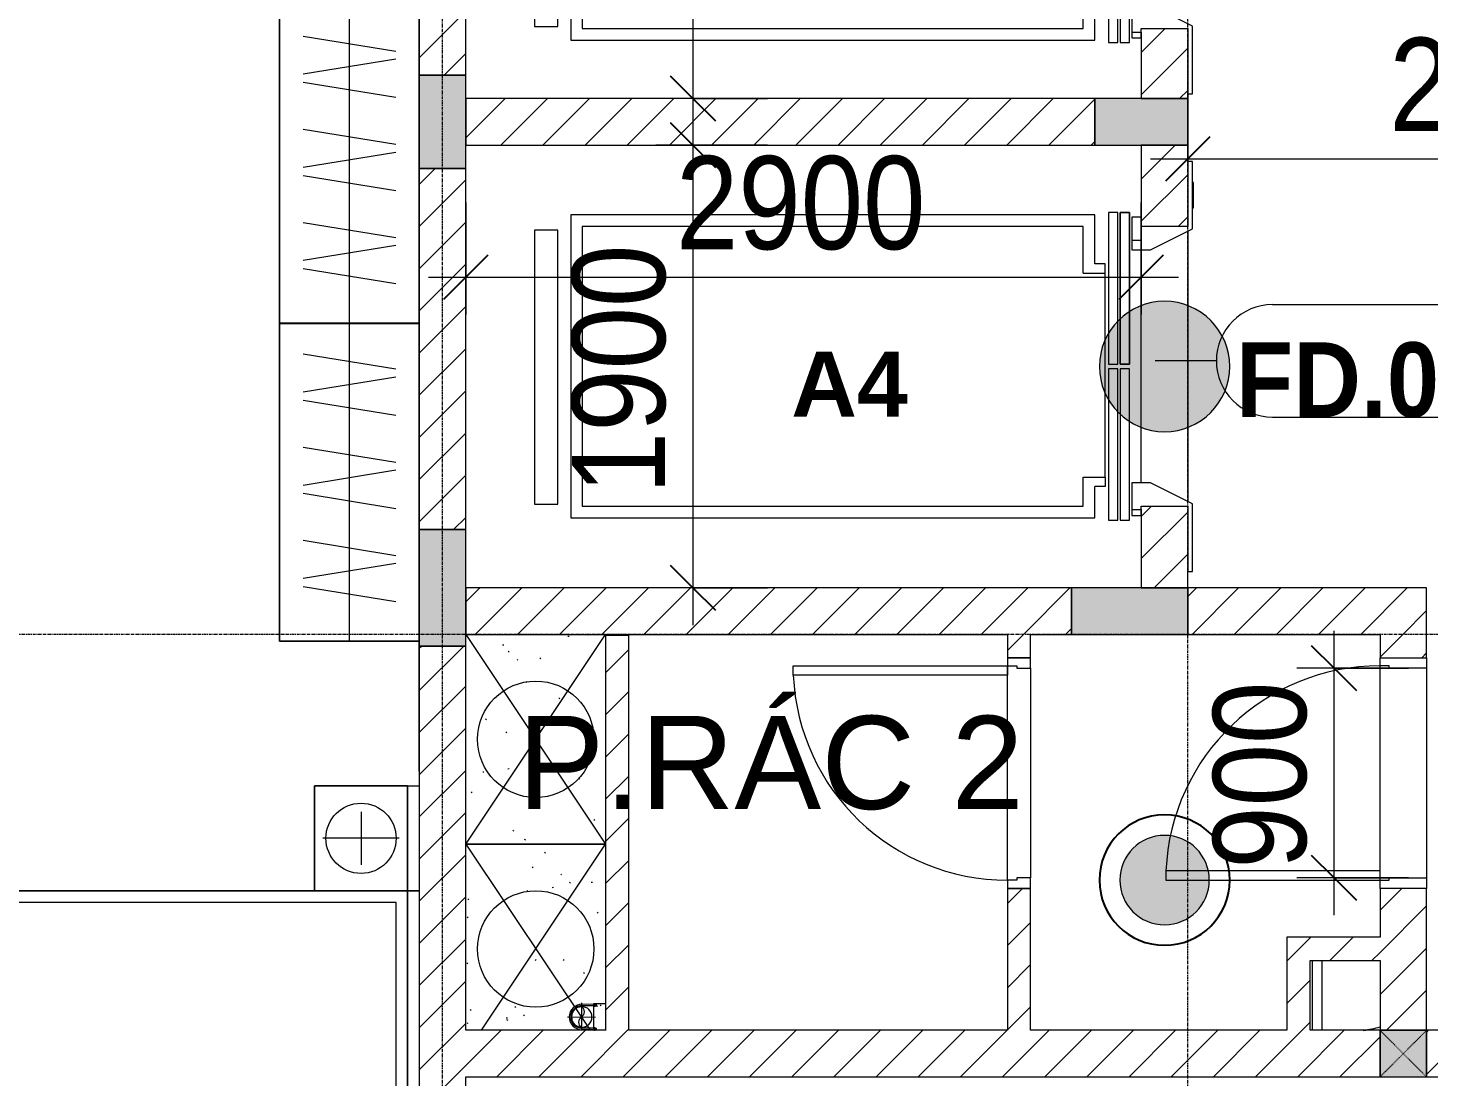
# Model space of a CAD drawing. Header units: millimetres. Extents: x 962 to 241049, y -15958 to 84407.
# Drawn here: x 138752 to 144767, y 26537 to 31040 of the extents above; entities that cross this region are included whole.
import ezdxf

# ---------------------------------------------------------------- set-up
doc = ezdxf.new("R2010")
doc.units = ezdxf.units.MM
for name, pattern in [('Dash', [6, 3, -3]), ('Grid Line', [22.225, 12.7, -3.175, 3.175, -3.175]), ('IMPORT-CENTER _3_', [10.16, 6.35, -1.27, 1.27, -1.27])]:
    doc.linetypes.add(name, pattern=pattern)
for name, color, linetype, lineweight in [('0-1', 7, 'Continuous', 5), ('0-2', 250, 'Continuous', 9), ('A-ANNO-DIMS', 211, 'Continuous', 9), ('A-ANNO-DIMS-160', 211, 'Continuous', 9), ('A-ANNO-NOTE', 131, 'Continuous', 9), ('A-ANNO-NOTE-1', 131, 'Continuous', 25), ('A-AREA-IDEN', 2, 'Continuous', 9), ('A-CLNG-PATT', 13, 'Continuous', 9), ('A-DETL-GENF-2', 1, 'Continuous', 9), ('A-DOOR-3', 1, 'Continuous', 9), ('A-DOOR-4', 21, 'Continuous', 9), ('A-DOOR-FRAM-1', 1, 'Continuous', 9), ('A-DOOR-IDEN', 31, 'Continuous', 9), ('A-FLOR-1', 250, 'Continuous', 9), ('A-FLOR-2', 9, 'Continuous', 9), ('A-WALL', 113, 'Continuous', 9), ('A-WALL-3', 113, 'Continuous', 18), ('A-WALL-PATT-2', 111, 'Continuous', 9), ('G-ANNO-TEXT-1', 7, 'Continuous', 9), ('G-IMPT', 8, 'Continuous', 9), ('G-IMPT-2', 8, 'IMPORT-CENTER _3_', 9), ('I-FURN', 30, 'Continuous', 9), ('I-FURN-1', 254, 'Continuous', 9), ('M-EQPM', 50, 'Continuous', 9), ('S-COLS', 52, 'Continuous', 9), ('S-COLS-1', 52, 'Continuous', 5), ('S-COLS-2', 7, 'Continuous', 18), ('S-COLS-6', 52, 'Continuous', 18), ('S-COLS-7', 52, 'Dash', 9), ('S-COLS-HDLN', 52, 'Dash', 9), ('S-GRID-1', 1, 'Grid Line', 9)]:
    doc.layers.add(name, color=color, linetype=linetype, lineweight=lineweight)
doc.styles.add('Arial_10', font='arial_0.ttf', dxfattribs={"height": 280})
doc.styles.add('Arial_11', font='arial_0.ttf', dxfattribs={"height": 400})
doc.styles.add('Arial_B_5', font='arialbd_0.ttf', dxfattribs={"width": 0.9, "height": 320})
doc.styles.add('UTM Avo', font='UTM Avo.ttf', dxfattribs={"width": 0.9, "height": 400})
doc.dimstyles.new('1_Dim_chi_tiet_2_5', dxfattribs={"dimscale": 304.8, "dimtxt": 399.720379, "dimasz": 0.629921, "dimexe": 0.524934, "dimexo": 0.0625, "dimgap": 0.052493, "dimtad": 1, "dimdec": 0, "dimrnd": 5, "dimzin": 0, "dimdsep": 46, "dimtxsty": 'UTM Avo', "dimblk1": 'OBLIQUE', "dimblk2": 'OBLIQUE', "dimsah": 1, "dimcen": 0.09, "dimdle": 0.524934, "dimazin": 0, "dimtfac": 1, "dimtdec": 4, "dimtix": 1, "dimtmove": 0, "dimatfit": 3, "dimfxl": 1.049869, "dimfxlon": 1, "dimtvp": 1, "dimtolj": 1, "dimtzin": 0, "dimarcsym": 2})
pattern_1 = [(45, (63179.03, 0), (-90.50967, 90.50967), [])]

# ---------------------------------------------------------------- blocks, each defined once
blk = doc.blocks.new('NCV_TKTC_KET CAU_rvt-1-TKCS_MB TẦNG 1')
at = {"layer": 'S-COLS-1'}
for points in [[(77452.6, 30436.9), (77452.6, 30836.9), (77252.6, 30836.9), (77252.6, 30436.9)], [(80552.6, 30536.9), (80552.6, 30736.9), (80152.6, 30736.9), (80152.6, 30536.9), (80295.9, 30536.9)], [(77452.6, 28386.9), (77452.6, 28886.9), (77252.6, 28886.9), (77252.6, 28386.9)], [(80552.6, 28436.9), (80552.6, 28636.9), (80052.6, 28636.9), (80052.6, 28436.9), (80295.9, 28436.9)]]:
    blk.add_hatch(color=256, dxfattribs=at).paths.add_polyline_path(points)
at = {"layer": 'A-FLOR-1'}
blk.add_line((78052.5, 28436.9), (78052.5, 28431.9), dxfattribs=at)
at = {"layer": 'S-COLS-2'}
for p, q in [((77452.6, 30836.9), (77252.6, 30836.9)), ((77252.6, 30836.9), (77252.6, 30436.9)), ((77452.6, 30436.9), (77452.6, 30836.9)), ((80152.6, 30736.9), (80152.6, 30536.9)), ((80552.6, 30736.9), (80152.6, 30736.9)), ((80552.6, 30536.9), (80552.6, 30736.9)), ((80152.6, 30536.9), (80552.6, 30536.9)), ((77252.6, 30436.9), (77452.6, 30436.9)), ((77452.6, 28886.9), (77252.6, 28886.9)), ((77252.6, 28886.9), (77252.6, 28386.9)), ((77452.6, 28386.9), (77452.6, 28886.9)), ((80052.6, 28636.9), (80052.6, 28436.9)), ((80552.6, 28636.9), (80052.6, 28636.9)), ((80552.6, 28436.9), (80552.6, 28636.9)), ((80052.6, 28436.9), (80552.6, 28436.9)), ((77252.6, 28386.9), (77452.6, 28386.9))]:
    blk.add_line(p, q, dxfattribs=at)
blk = doc.blocks.new('GIUONG NGU-2TAB-1600x2000 - GIUONG NGU-2TAB-1600x2000-V27-TKCS_MB TẦNG 1')
at = {"layer": 'I-FURN-1'}
for p, q in [((569.6, 2050), (1997.1, 2050)), ((1997.1, 2050), (569.6, 2050)), ((1997.1, 2000), (569.6, 2000)), ((458.5, 50), (458.5, 1938.9)), ((458.5, 1938.9), (458.5, 50)), ((508.5, 1938.9), (508.5, 100)), ((2058.2, 100), (2058.2, 1938.9)), ((2108.2, 1938.9), (2108.2, 50)), ((2108.2, 50), (2108.2, 1938.9)), ((8.5, 175), (8.5, 450.3)), ((8.5, 450.3), (458.5, 450.3)), ((8.5, 450.3), (458.5, 450.3)), ((8.5, 175), (8.5, 450.3)), ((458.5, 450.3), (458.5, 50)), ((458.5, 450.3), (458.5, 50)), ((2108.2, 50), (2108.2, 450.3)), ((2108.2, 450.3), (2558.2, 450.3)), ((2108.2, 450.3), (2108.2, 50)), ((2558.2, 450.3), (2108.2, 450.3)), ((2558.2, 450.3), (2558.2, 50)), ((2558.2, 50), (2558.2, 450.3)), ((233.5, 175), (233.5, 413.5)), ((2333.2, 86.8), (2333.2, 413.5)), ((120.2, 250.2), (346.8, 250.2)), ((2446.5, 250.2), (2219.8, 250.2)), ((508.5, 100), (2058.2, 100)), ((458.5, 50), (308.5, 50)), ((308.5, 50), (458.5, 50)), ((458.5, 50), (308.5, 50)), ((2108.2, 50), (458.5, 50)), ((458.5, 50), (458.5, 0)), ((458.5, 0), (458.5, 50)), ((458.5, 50), (2108.2, 50)), ((458.5, 50), (2108.2, 50)), ((2558.2, 50), (2108.2, 50)), ((2108.2, 50), (2558.2, 50)), ((2108.2, 0), (2108.2, 50)), ((2108.2, 50), (2108.2, 0)), ((2108.2, 50), (2558.2, 50)), ((2558.2, 50), (2558.2, 0))]:
    blk.add_line(p, q, dxfattribs=at)
blk.add_circle((2333.2, 250.2), 150.7, dxfattribs=at)
for centre, radius, start, end in [((569.6, 1938.9), 111.1, 90, 180), ((569.6, 1938.9), 111.1, 90, 180), ((1997.1, 1938.9), 111.1, 0, 90), ((1997.1, 1938.9), 111.1, 360, 90), ((569.6, 1938.9), 61.1, 90, 180), ((1997.1, 1938.9), 61.1, 360, 90), ((233.5, 250.2), 150.7, 0, 210.3773), ((233.5, 250.2), 150.7, 300.57375, 0)]:
    blk.add_arc(centre, radius, start, end, dxfattribs=at)
blk = doc.blocks.new('TU DO PN A - TU DO PN A_dwg__U3-347990-TKCS_MB TẦNG 1')
at = {"layer": 'I-FURN'}
for p, q in [((197.5, 499), (132.9, 101)), ((231, 499), (295.6, 101)), ((395.7, 499), (331.1, 101)), ((597.5, 499), (532.9, 101)), ((631, 499), (695.6, 101)), ((795.7, 499), (731.1, 101)), ((997.5, 499), (932.9, 101)), ((1031, 499), (1095.6, 101)), ((1195.7, 499), (1131.1, 101)), ((1364.7, 300), (0, 300))]:
    blk.add_line(p, q, dxfattribs=at)
at = {"layer": 'I-FURN', "flags": 128}
blk.add_lwpolyline([(0, 0), (1364.7, 0), (1364.7, 600)], dxfattribs=at)
blk = doc.blocks.new('TU DO PN A - TU DO PN A_dwg-347989-TKCS_MB TẦNG 1')
at = {"extrusion": (0, 0, -1), "rotation": 270}
blk.add_blockref('TU DO PN A - TU DO PN A_dwg__U3-347990-TKCS_MB TẦNG 1', (-604.3, 1369.6), dxfattribs=at)
blk = doc.blocks.new('TU DO PN A - TU DO PN A-401067-TKCS_MB TẦNG 1')
at = {"layer": 'I-FURN-1'}
for p, q in [((0, 0), (600, 0)), ((600, 0), (600, -1364.7))]:
    blk.add_line(p, q, dxfattribs=at)
at = {"extrusion": (0, 0, -1), "zscale": -1, "rotation": 180}
blk.add_blockref('TU DO PN A - TU DO PN A_dwg-347989-TKCS_MB TẦNG 1', (4.3, 4.8), dxfattribs=at)
blk = doc.blocks.new('TU DO PN A - TU DO PN A_dwg__U3-V31-TKCS_MB TẦNG 1')
at = {"layer": 'I-FURN'}
for p, q in [((197.5, 499), (132.9, 101)), ((231, 499), (295.6, 101)), ((395.7, 499), (331.1, 101)), ((597.5, 499), (532.9, 101)), ((631, 499), (695.6, 101)), ((795.7, 499), (731.1, 101)), ((997.5, 499), (932.9, 101)), ((1031, 499), (1095.6, 101)), ((1195.7, 499), (1131.1, 101)), ((1364.7, 300), (0, 300))]:
    blk.add_line(p, q, dxfattribs=at)
at = {"layer": 'I-FURN', "flags": 128}
blk.add_lwpolyline([(0, 600), (0, 0), (1364.7, 0), (1364.7, 600)], dxfattribs=at)
blk = doc.blocks.new('TU DO PN A - TU DO PN A_dwg-V32-TKCS_MB TẦNG 1')
at = {"extrusion": (0, 0, -1), "rotation": 270}
blk.add_blockref('TU DO PN A - TU DO PN A_dwg__U3-V31-TKCS_MB TẦNG 1', (-604.3, 1369.6), dxfattribs=at)
blk = doc.blocks.new('TU DO PN A - TU DO PN A-V33-TKCS_MB TẦNG 1')
at = {"layer": 'I-FURN-1'}
for p, q in [((0, 0), (600, 0)), ((600, 0), (600, -1364.7)), ((600, -1364.7), (0, -1364.7))]:
    blk.add_line(p, q, dxfattribs=at)
at = {"extrusion": (0, 0, -1), "zscale": -1, "rotation": 180}
blk.add_blockref('TU DO PN A - TU DO PN A_dwg-V32-TKCS_MB TẦNG 1', (4.3, 4.8), dxfattribs=at)
blk = doc.blocks.new('NCV_TKTC_TANG 1_rvt-1-TKCS_MB TẦNG 1')
at = {"layer": 'A-FLOR-2'}
for p, q in [((77252.6, 28407.5), (77252.6, 31136.9)), ((77252.6, 27849.6), (77252.6, 28407.5))]:
    blk.add_line(p, q, dxfattribs=at)
at = {"layer": 'I-FURN-1'}
for name, p, rotation in [('TU DO PN A - TU DO PN A-401067-TKCS_MB TẦNG 1', (77252.6, 29772.2), 180), ('TU DO PN A - TU DO PN A-V33-TKCS_MB TẦNG 1', (77252.6, 28407.5), 180), ('GIUONG NGU-2TAB-1600x2000 - GIUONG NGU-2TAB-1600x2000-V27-TKCS_MB TẦNG 1', (77252.6, 25228.4), 89.99999999999885)]:
    blk.add_blockref(name, p, dxfattribs=dict(at, rotation=rotation))
blk = doc.blocks.new('FD_02 - FD_03 - FD_03-KY THUAT-900x2200mm-801876-TKCS_MB TẦNG 1')
at = {"layer": 'A-DETL-GENF-2'}
for p, q in [((460, -100), (420, -100)), ((420, -100), (420, -1020)), ((460, -1020), (460, -100)), ((420, -1020), (460, -1020))]:
    blk.add_line(p, q, dxfattribs=at)
blk.add_arc((460, -100), 920, 180, 267.50809, dxfattribs=at)
at = {"layer": 'A-DOOR-FRAM-1'}
for p, q in [((-495, 100), (-450, 100)), ((-495, -100), (-495, 100)), ((-450, 100), (-450, -60)), ((450, 100), (495, 100)), ((450, -60), (450, 100)), ((495, 100), (495, -100)), ((-450, -60), (-460, -60)), ((-460, -60), (-460, -100)), ((460, -60), (450, -60)), ((460, -100), (460, -60)), ((-460, -100), (-495, -100)), ((495, -100), (460, -100))]:
    blk.add_line(p, q, dxfattribs=at)
blk = doc.blocks.new('Thang may HIEN - Dài x Rộng - 2200x1200-551375-TKCS_MB TẦNG 1')
at = {"layer": 'A-DOOR-4'}
for p, q in [((-680, 124), (-790, 124)), ((-790, 124), (-790, 120)), ((-680, 120), (-680, 124)), ((-590, 120), (-880, 120)), ((-880, 120), (-880, 100)), ((-880, 100), (-600, 100)), ((-600, 100), (-600, -100)), ((-500, -60), (-590, 120)), ((590, 120), (500, -60)), ((880, 120), (590, 120)), ((600, -100), (600, 100)), ((600, 100), (880, 100)), ((880, 100), (880, 120)), ((-500, -140), (-500, -60)), ((500, -60), (500, -140)), ((-600, -100), (-640, -100)), ((-640, -100), (-640, -140)), ((-600, -100), (-540, -100)), ((-540, -100), (-540, -140)), ((615, -100), (600, -100)), ((615, -140), (615, -100)), ((640, -100), (615, -100)), ((640, -140), (640, -100)), ((-660, -190.4), (-660, -150.4)), ((-660, -150.4), (-10, -150.4)), ((-10, -150.4), (-660, -150.4)), ((-660, -150.4), (-660, -190.4)), ((-640, -140), (-540, -140)), ((-540, -140), (-500, -140)), ((-10, -150.4), (-10, -190.4)), ((-10, -190.4), (-10, -150.4)), ((660, -150.4), (10, -150.4)), ((10, -150.4), (10, -190.4)), ((10, -150.4), (10, -190.4)), ((660, -150.4), (10, -150.4)), ((500, -140), (615, -140)), ((615, -140), (640, -140)), ((660, -190.4), (660, -150.4)), ((660, -190.4), (660, -150.4)), ((-10, -190.4), (-660, -190.4)), ((-660, -190.4), (-10, -190.4)), ((-10, -200.4), (-660, -200.4)), ((-660, -200.4), (-660, -240.4)), ((-10, -200.4), (-660, -200.4)), ((-660, -200.4), (-660, -240.4)), ((-660, -240.4), (-10, -240.4)), ((-660, -240.4), (-10, -240.4)), ((-10, -240.4), (-10, -200.4)), ((-10, -240.4), (-10, -200.4)), ((10, -190.4), (660, -190.4)), ((10, -190.4), (660, -190.4)), ((10, -200.4), (10, -240.4)), ((660, -200.4), (10, -200.4)), ((10, -200.4), (10, -240.4)), ((660, -200.4), (10, -200.4)), ((10, -240.4), (660, -240.4)), ((10, -240.4), (660, -240.4)), ((660, -240.4), (660, -200.4)), ((660, -240.4), (660, -200.4)), ((-440, -300), (-650, -300)), ((-650, -300), (-650, -2550)), ((-440, -255), (-440, -300)), ((-400, -255), (-440, -255)), ((475, -255), (-400, -255)), ((-400, -350), (-400, -255)), ((475, -255), (515, -255)), ((475, -350), (475, -255)), ((515, -255), (515, -300)), ((650, -300), (515, -300)), ((650, -2550), (650, -300)), ((-400, -350), (-600, -350)), ((-600, -350), (-600, -2500)), ((600, -350), (475, -350)), ((600, -2500), (600, -350)), ((-600, -2500), (600, -2500)), ((-650, -2550), (650, -2550)), ((590.8, -2605.4), (-584.2, -2605.4)), ((-584.2, -2605.4), (-584.2, -2705.4)), ((590.8, -2705.4), (590.8, -2605.4)), ((-584.2, -2705.4), (590.8, -2705.4))]:
    blk.add_line(p, q, dxfattribs=at)
blk = doc.blocks.new('TKTC_XREF_251221_MB TANG 1 - TKTC_XREF_260130_MB TANG 1_dwg_CUM U_DN100-V134-TKCS_MB TẦNG 1')
at = {"layer": 'G-IMPT'}
blk.add_hatch(color=256, dxfattribs=at).paths.add_polyline_path([(0, 61), (0, 57), (14.8, 55.1), (28.5, 49.4), (40.3, 40.3), (49.4, 28.5), (55.1, 14.8), (57, 0), (55.1, -14.8), (49.4, -28.5), (40.3, -40.3), (28.5, -49.4), (14.8, -55.1), (0, -57), (0, -61), (15.8, -58.9), (30.5, -52.8), (43.1, -43.1), (52.8, -30.5), (58.9, -15.8), (60.4, 4.5), (58.9, 15.8), (52.8, 30.5), (43.1, 43.1), (30.5, 52.8), (15.8, 58.9)])
for p, q in [((-79.1, 66.6), (-79.1, 63.4)), ((-76.6, 66.6), (-76.6, 63.4)), ((-74.6, 66.6), (-74.6, 63.4)), ((-72.7, 69.3), (-72.7, 60.7)), ((-66.9, 67.9), (-71.7, 67.9)), ((-66.9, 62.1), (-71.7, 62.1)), ((-66.9, 70.8), (-66.9, 72.7)), ((-65, 69), (0, 69)), ((-79.1, -63.4), (-79.1, -66.6)), ((-76.6, -63.4), (-76.6, -66.6)), ((-74.6, -63.4), (-74.6, -66.6)), ((-72.7, -60.7), (-72.7, -69.3)), ((-66.9, -62.1), (-71.7, -62.1)), ((-66.9, -67.9), (-71.7, -67.9)), ((-65, -69), (0, -69))]:
    blk.add_line(p, q, dxfattribs=at)
at = {"layer": 'G-IMPT', "flags": 128}
for points in [[(-72.7, 67.6), (-78.1, 67.6), (-78.1, 62.4), (-72.7, 62.4)], [(-71.7, 59.2), (-66.9, 59.2), (-66.9, 70.8), (-71.7, 70.8)], [(-65, 72.2), (-65, 57.3), (-66.9, 57.3), (-66.9, 59.2)], [(-65, 61), (0, 61), (0, 57)], [(-72.7, -62.4), (-78.1, -62.4), (-78.1, -67.6), (-72.7, -67.6)], [(-71.7, -70.8), (-66.9, -70.8), (-66.9, -59.2), (-71.7, -59.2)], [(-66.9, -59.2), (-66.9, -57.3), (-65, -57.3), (-65, -72.7), (-66.9, -72.7), (-66.9, -70.8)], [(-65, -61), (0, -61), (0, -57)]]:
    blk.add_lwpolyline(points, dxfattribs=at)
at = {"layer": 'G-IMPT'}
for centre, radius, start, end in [((-78.1, 66.6), 0.96, 90, 180), ((-78.1, 63.4), 0.96, 180, 270), ((-71.1, 69.3), 1.56, 112.61986, 247.38014), ((-67.9, 65), 4.8, 143.1301, 216.8699), ((-71.1, 60.7), 1.56, 112.61986, 247.38014), ((0, 0), 69, 270, 90), ((0, 0), 61, 270, 90), ((0, 0), 57, 270, 90), ((-78.1, -63.4), 0.96, 90, 180), ((-78.1, -66.6), 0.96, 180, 270), ((-71.1, -60.7), 1.56, 112.61986, 247.38014), ((-67.9, -65), 4.8, 143.1301, 216.8699), ((-71.1, -69.3), 1.56, 112.61986, 247.38014)]:
    blk.add_arc(centre, radius, start, end, dxfattribs=at)
blk = doc.blocks.new('TKTC_XREF_251221_MB TANG 1 - TKTC_XREF_260130_MB TANG 1_dwg_$cc-V135-TKCS_MB TẦNG 1')
at = {"layer": 'G-IMPT'}
blk.add_circle((0, 0), 0.5, dxfattribs=at)
for centre, radius, start, end in [((0, 0), 0.5, 90, 270), ((0.188, 0.25), 0.313, 126.8699, 233.1301), ((-0.188, -0.25), 0.313, 306.8699, 53.1301)]:
    blk.add_arc(centre, radius, start, end, dxfattribs=at)
at = {"layer": 'G-IMPT-2'}
for p, q in [((-0.673, 0), (0.673, 0)), ((0, -0.673), (0, 0.637))]:
    blk.add_line(p, q, dxfattribs=at)
blk = doc.blocks.new('TKTC_XREF_251221_MB TANG 1 - TKTC_XREF_260130_MB TANG 1_dwg_$cc-V142-TKCS_MB TẦNG 1')
at = {"layer": 'G-IMPT'}
blk.add_circle((0, 0), 0.5, dxfattribs=at)
for centre, radius, start, end in [((0, 0), 0.5, 90, 270), ((0.188, 0.25), 0.313, 126.8699, 233.1301), ((-0.188, -0.25), 0.313, 306.8699, 53.1301)]:
    blk.add_arc(centre, radius, start, end, dxfattribs=at)
at = {"layer": 'G-IMPT-2'}
for p, q in [((-0.673, 0), (0.673, 0)), ((0, -0.673), (0, 0.637))]:
    blk.add_line(p, q, dxfattribs=at)
blk = doc.blocks.new('TKTC_XREF_251221_MB TANG 1 - TKTC_XREF_260130_MB TANG 1_dwg-4202109-TKCS_MB TẦNG 1')
at = {"layer": 'G-IMPT', "flags": 128}
blk.add_lwpolyline([(-125149.2, -374609.3), (-125149.5, -374493.6), (-125099.5, -374493.9), (-125099.2, -374609.3)], dxfattribs=at)
at = {"extrusion": (0, 0, -1), "xscale": 90.00000000005119, "yscale": 90.00000000005119, "zscale": -90.0000000000512, "rotation": 180.3740267799373}
for name in ['TKTC_XREF_251221_MB TANG 1 - TKTC_XREF_260130_MB TANG 1_dwg_$cc-V135-TKCS_MB TẦNG 1', 'TKTC_XREF_251221_MB TANG 1 - TKTC_XREF_260130_MB TANG 1_dwg_$cc-V142-TKCS_MB TẦNG 1']:
    blk.add_blockref(name, (125202.6, -374552), dxfattribs=at)
at = {"xscale": 0.7894736842105242, "yscale": 0.7894736842105242, "zscale": 0.7894736842105242, "rotation": 179.6259732184666}
blk.add_blockref('TKTC_XREF_251221_MB TANG 1 - TKTC_XREF_260130_MB TANG 1_dwg_CUM U_DN100-V134-TKCS_MB TẦNG 1', (-125200.7, -374552), dxfattribs=at)
blk.add_blockref('TKTC_XREF_251221_MB TANG 1 - TKTC_XREF_260130_MB TANG 1_dwg_CUM U_DN100-V134-TKCS_MB TẦNG 1', (-125200.7, -374552), dxfattribs=at)
blk = doc.blocks.new('TKTC_XREF_251221_MB TANG 1 - TKTC_XREF_251221_MB TANG 1-2038492-TKCS_MB TẦNG 1')
blk.add_blockref('TKTC_XREF_251221_MB TANG 1 - TKTC_XREF_260130_MB TANG 1_dwg-4202109-TKCS_MB TẦNG 1', (169499.1, 384109.7))
blk = doc.blocks.new('FD_01 - FD_01-1200x2200mm-V222-TKCS_MB TẦNG 1')
at = {"layer": 'A-DETL-GENF-2'}
for p, q in [((570, 1000), (570, 1299.6)), ((610, 1299.6), (610, 1000))]:
    blk.add_line(p, q, dxfattribs=at)
blk.add_arc((610, 100), 1220, 100.36894, 103.79137, dxfattribs=at)
blk = doc.blocks.new('FD_02 - FD_03 - FD_03-KY THUAT-900x2200mm-801878-TKCS_MB TẦNG 1')
at = {"layer": 'A-DETL-GENF-2'}
for p, q in [((420, 50), (420, 970)), ((420, 970), (460, 970)), ((460, 970), (460, 50)), ((460, 50), (420, 50))]:
    blk.add_line(p, q, dxfattribs=at)
blk.add_arc((460, 50), 920, 92.49191, 180, dxfattribs=at)
at = {"layer": 'A-DOOR-FRAM-1'}
for p, q in [((-460, 50), (-495, 50)), ((-495, 50), (-495, -50)), ((-460, 10), (-460, 50)), ((-450, 10), (-460, 10)), ((-450, -50), (-450, 10)), ((460, 10), (450, 10)), ((450, 10), (450, -50)), ((495, 50), (460, 50)), ((460, 50), (460, 10)), ((495, -50), (495, 50)), ((-495, -50), (-450, -50)), ((450, -50), (495, -50))]:
    blk.add_line(p, q, dxfattribs=at)
blk = doc.blocks.new('G1_SOF - BO TRU - 200x200-3050151-TKCS_MB TẦNG 1')
at = {"layer": 'S-COLS-HDLN'}
for p, q in [((-100, 100), (100, -100)), ((100, 100), (-100, -100))]:
    blk.add_line(p, q, dxfattribs=at)
blk = doc.blocks.new('DIMBLOCK103-TKCS_MB TẦNG 1')
at = {"layer": 'A-ANNO-DIMS-160'}
for p, q in [((144359.1, 27231.9), (144359.1, 28451.9)), ((144679.1, 28291.9), (144199.1, 28291.9)), ((144359.1, 28291.9), (144679.1, 28291.9)), ((144679.1, 27391.9), (144199.1, 27391.9)), ((144359.1, 27391.9), (144679.1, 27391.9))]:
    blk.add_line(p, q, dxfattribs=at)
at = {"layer": 'A-ANNO-DIMS-160', "lineweight": 25}
for p, q in [((144359.1, 28291.9), (144263.1, 28387.9)), ((144359.1, 28291.9), (144455.1, 28195.9)), ((144359.1, 27391.9), (144263.1, 27487.9)), ((144359.1, 27391.9), (144455.1, 27295.9))]:
    blk.add_line(p, q, dxfattribs=at)
at = {"layer": 'A-ANNO-DIMS-160', "color": 0, "insert": (143839.5, 27431.1), "char_height": 400, "width": 985.977, "attachment_point": 1, "rotation": 90, "line_spacing_factor": 1.110334, "style": 'UTM Avo'}
blk.add_mtext('900', dxfattribs=at)
blk = doc.blocks.new('_Oblique')
at = {"color": 0, "linetype": 'ByBlock', "lineweight": -2}
blk.add_line((-0.5, -0.5), (0.5, 0.5), dxfattribs=at)
blk = doc.blocks.new('STN_Door Tag - STN_Door Tag-1788670-TKCS_MB TẦNG 1')
at = {"layer": 'A-DOOR-IDEN'}
for p, q in [((-3.37, 1.495), (3.431, 1.495)), ((-3.37, -1.524), (3.431, -1.524))]:
    blk.add_line(p, q, dxfattribs=at)
for centre, start, end in [((-3.37, -0.015), 90, 270), ((3.431, -0.015), 270, 90)]:
    blk.add_arc(centre, 1.509, start, end, dxfattribs=at)
blk = doc.blocks.new('DIMBLOCK157-TKCS_MB TẦNG 1')
at = {"layer": 'A-ANNO-DIMS-160'}
for p, q in [((143731.6, 30798.3), (143731.6, 30318.3)), ((143731.6, 30478.3), (143731.6, 30798.3)), ((146556.6, 30798.3), (146556.6, 30318.3)), ((146556.6, 30478.3), (146556.6, 30798.3)), ((143571.6, 30478.3), (146716.6, 30478.3))]:
    blk.add_line(p, q, dxfattribs=at)
at = {"layer": 'A-ANNO-DIMS-160', "lineweight": 25}
for p, q in [((143731.6, 30478.3), (143827.6, 30574.3)), ((146556.6, 30478.3), (146652.6, 30574.3)), ((143731.6, 30478.3), (143635.6, 30382.3)), ((146556.6, 30478.3), (146460.6, 30382.3))]:
    blk.add_line(p, q, dxfattribs=at)
at = {"layer": 'A-ANNO-DIMS-160', "color": 0, "insert": (144596.3, 30997.9), "char_height": 400, "width": 1314.636, "attachment_point": 1, "line_spacing_factor": 1.110334, "style": 'UTM Avo'}
blk.add_mtext('2825', dxfattribs=at)
blk = doc.blocks.new('HDNDCT_GHI CHÚ CỬA CHỐNG CHÁY E30 - HDNDCT_GHI CHÚ CỬA CHỐNG CHÁY E30-1614707-TKCS_MB TẦNG 1')
at = {"layer": 'A-ANNO-NOTE'}
h = blk.add_hatch(color=256, dxfattribs=at)
edge = h.paths.add_edge_path()
edge.add_arc((0, 0), 1.75, 0, 180)
edge.add_arc((0, 0), 1.75, 180, 360)
for start, end in [(360, 180), (180, 360)]:
    blk.add_arc((0, 0), 1.75, start, end, dxfattribs=at)
blk = doc.blocks.new('HDNDCT_GHI CHÚ CỬA CHỐNG CHÁY EI60 - HDNDCT_GHI CHÚ CỬA CHỐNG CHÁY EI60-1614697-TKCS_MB TẦNG 1')
at = {"layer": 'A-ANNO-NOTE'}
h = blk.add_hatch(color=256, dxfattribs=at)
edge = h.paths.add_edge_path()
edge.add_arc((0, 0), 1.2, 0, 180)
edge.add_arc((0, 0), 1.2, 180, 360)
for radius, start, end in [(1.75, 360, 180), (1.2, 360, 180), (1.2, 180, 360)]:
    blk.add_arc((0, 0), radius, start, end, dxfattribs=at)
at = {"layer": 'A-ANNO-NOTE-1'}
for start, end in [(360, 180), (180, 360)]:
    blk.add_arc((0, 0), 1.75, start, end, dxfattribs=at)
blk = doc.blocks.new('DIMBLOCK233-TKCS_MB TẦNG 1')
at = {"layer": 'A-ANNO-DIMS-160'}
for p, q in [((141606.7, 32696.9), (141606.7, 30577.4)), ((141926.7, 32536.9), (141446.7, 32536.9)), ((141606.7, 32536.9), (141926.7, 32536.9)), ((141926.7, 30737.4), (141446.7, 30737.4)), ((141606.7, 30737.4), (141926.7, 30737.4))]:
    blk.add_line(p, q, dxfattribs=at)
at = {"layer": 'A-ANNO-DIMS-160', "lineweight": 25}
for p, q in [((141606.7, 32536.9), (141510.7, 32632.9)), ((141606.7, 32536.9), (141702.7, 32440.9)), ((141606.7, 30737.4), (141510.7, 30833.4)), ((141606.7, 30737.4), (141702.7, 30641.4))]:
    blk.add_line(p, q, dxfattribs=at)
at = {"layer": 'A-ANNO-DIMS-160', "color": 0, "insert": (141087.1, 31089.4), "char_height": 400, "width": 1314.636, "attachment_point": 1, "rotation": 90, "line_spacing_factor": 1.110334, "style": 'UTM Avo'}
blk.add_mtext('1800', dxfattribs=at)
blk = doc.blocks.new('DIMBLOCK234-TKCS_MB TẦNG 1')
at = {"layer": 'A-ANNO-DIMS-160'}
for p, q in [((141606.7, 30696.9), (141606.7, 28476.9)), ((141926.7, 30536.9), (141446.7, 30536.9)), ((141606.7, 30536.9), (141926.7, 30536.9)), ((141926.7, 28636.9), (141446.7, 28636.9)), ((141606.7, 28636.9), (141926.7, 28636.9))]:
    blk.add_line(p, q, dxfattribs=at)
at = {"layer": 'A-ANNO-DIMS-160', "lineweight": 25}
for p, q in [((141606.7, 30536.9), (141510.7, 30632.9)), ((141606.7, 30536.9), (141702.7, 30440.9)), ((141606.7, 28636.9), (141510.7, 28732.9)), ((141606.7, 28636.9), (141702.7, 28540.9))]:
    blk.add_line(p, q, dxfattribs=at)
at = {"layer": 'A-ANNO-DIMS-160', "color": 0, "insert": (141087.1, 29039.2), "char_height": 400, "width": 1314.636, "attachment_point": 1, "rotation": 90, "line_spacing_factor": 1.110334, "style": 'UTM Avo'}
blk.add_mtext('1900', dxfattribs=at)
blk = doc.blocks.new('DIMBLOCK235-TKCS_MB TẦNG 1')
at = {"layer": 'A-ANNO-DIMS-160'}
for p, q in [((140631.6, 30290.8), (140631.6, 29810.8)), ((140631.6, 29970.8), (140631.6, 30290.8)), ((143531.6, 30290.8), (143531.6, 29810.8)), ((143531.6, 29970.8), (143531.6, 30290.8)), ((140471.6, 29970.8), (143691.6, 29970.8))]:
    blk.add_line(p, q, dxfattribs=at)
at = {"layer": 'A-ANNO-DIMS-160', "lineweight": 25}
for p, q in [((140631.6, 29970.8), (140727.6, 30066.8)), ((143531.6, 29970.8), (143627.6, 30066.8)), ((140631.6, 29970.8), (140535.6, 29874.8)), ((143531.6, 29970.8), (143435.6, 29874.8))]:
    blk.add_line(p, q, dxfattribs=at)
at = {"layer": 'A-ANNO-DIMS-160', "color": 0, "insert": (141533.8, 30490.4), "char_height": 400, "width": 1314.636, "attachment_point": 1, "line_spacing_factor": 1.110334, "style": 'UTM Avo'}
blk.add_mtext('2900', dxfattribs=at)

msp = doc.modelspace()

# ---------------------------------------------------------------- hatches: boundary and pattern name
at = {"layer": 'A-CLNG-PATT'}
h = msp.add_hatch(dxfattribs=at)
h.set_pattern_fill('FP_2', color=256, style=0, pattern_type=2)
h.set_pattern_definition([(37.5, (63179.03, 0), (-13.0048, 397.7952), [5.364, -308.441, 5.364, -345.603, -335.483]), (37.5, (63179.03, 0), (-13.0048, 397.7952), [-664.773, 5.364, -330.119]), (7.5, (63179.03, 0), (365.3727, 582.6352), [5.364, -163.926, 5.364, -277.474, -108.387]), (7.5, (63179.03, 0), (365.3727, 582.6352), [-452.128, 5.364, -103.022]), (327.5, (62925.1, 0), (642.9182, 1.1683), [5.364, -97.861, 5.364, -366.248, -485.16]), (327.5, (62925.1, 0), (642.9182, 1.1683), [-474.838, 5.364, -479.796]), (317.5, (62925.1, 0), (620.6183, 181.197), [5.364, -46.248, 5.364, -238.248, -278.709]), (317.5, (62925.1, 0), (620.6183, 181.197), [-295.225, 5.364, -273.345])])
h.paths.add_polyline_path([(141095.7, 26737.4), (141231.5, 26737.4), (141231.5, 28436.9), (140631.6, 28436.9), (140631.6, 26737.4), (141088.1, 26737.4)])
at = {"layer": 'A-WALL-PATT-2'}
h = msp.add_hatch(dxfattribs=at)
h.set_pattern_fill('FP_1', color=256, style=0, pattern_type=2)
h.set_pattern_definition(pattern_1)
h.paths.add_polyline_path([(140631.6, 30836.9), (140631.6, 32536.9), (140431.6, 32536.9), (140431.6, 30836.9)])
h = msp.add_hatch(dxfattribs=at)
h.set_pattern_fill('FP_1', color=256, style=0, pattern_type=2)
h.set_pattern_definition(pattern_1)
h.paths.add_polyline_path([(143731.6, 30736.9), (143731.6, 31037.4), (143531.6, 31037.4), (143531.6, 30736.9), (143571.6, 30736.9)])
h.paths.add_polyline_path([(143571.6, 32237.4), (143731.6, 32237.4), (143731.6, 32536.9), (143531.6, 32536.9), (143531.6, 32237.4)])
h = msp.add_hatch(dxfattribs=at)
h.set_pattern_fill('FP_1', color=256, style=0, pattern_type=2)
h.set_pattern_definition(pattern_1)
h.paths.add_polyline_path([(143331.6, 30537.4), (143331.6, 30737.4), (140631.6, 30737.4), (140631.6, 30537.4)])
h = msp.add_hatch(dxfattribs=at)
h.set_pattern_fill('FP_1', color=256, style=0, pattern_type=2)
h.set_pattern_definition(pattern_1)
h.paths.add_polyline_path([(143531.6, 28636.9), (143731.6, 28636.9), (143731.6, 28987.4), (143531.6, 28987.4), (143531.6, 28972.4)])
h.paths.add_polyline_path([(143731.6, 30187.4), (143731.6, 30536.9), (143531.6, 30536.9), (143531.6, 30187.4), (143571.6, 30187.4)])
h = msp.add_hatch(dxfattribs=at)
h.set_pattern_fill('FP_1', color=256, style=0, pattern_type=2)
h.set_pattern_definition(pattern_1)
h.paths.add_polyline_path([(140631.6, 28886.9), (140631.6, 30436.9), (140431.6, 30436.9), (140431.6, 28886.9)])
h = msp.add_hatch(dxfattribs=at)
h.set_pattern_fill('FP_1', color=256, style=0, pattern_type=2)
h.set_pattern_definition(pattern_1)
h.paths.add_polyline_path([(143056.6, 28436.9), (143231.6, 28436.9), (143231.6, 28636.9), (140631.6, 28636.9), (140631.6, 28436.9), (142956.6, 28436.9)])
h = msp.add_hatch(dxfattribs=at)
h.set_pattern_fill('FP_1', color=256, style=0, pattern_type=2)
h.set_pattern_definition(pattern_1)
h.paths.add_polyline_path([(144756.6, 28436.9), (144756.6, 28636.9), (143731.6, 28636.9), (143731.6, 28436.9), (144556.6, 28436.9)])
h = msp.add_hatch(dxfattribs=at)
h.set_pattern_fill('FP_1', color=256, style=0, pattern_type=2)
h.set_pattern_definition(pattern_1)
h.paths.add_polyline_path([(141331.5, 26737.4), (141331.5, 28431.9), (141231.5, 28431.9), (141231.5, 26737.4)])
h = msp.add_hatch(dxfattribs=at)
h.set_pattern_fill('FP_1', color=256, style=0, pattern_type=2)
h.set_pattern_definition(pattern_1)
h.paths.add_polyline_path([(143056.6, 26737.4), (143056.6, 27346.9), (142956.6, 27346.9), (142956.6, 26737.4)])
h.paths.add_polyline_path([(143056.6, 28336.9), (143056.6, 28436.9), (142956.6, 28436.9), (142956.6, 28336.9)])
h = msp.add_hatch(dxfattribs=at)
h.set_pattern_fill('FP_1', color=256, style=0, pattern_type=2)
h.set_pattern_definition(pattern_1)
h.paths.add_polyline_path([(144756.6, 26737.4), (144756.6, 27346.9), (144556.6, 27346.9), (144556.6, 26737.4)])
h.paths.add_polyline_path([(144756.6, 28336.9), (144756.6, 28436.9), (144556.6, 28436.9), (144556.6, 28336.9)])
h = msp.add_hatch(dxfattribs=at)
h.set_pattern_fill('FP_1', color=256, style=0, pattern_type=2)
h.set_pattern_definition(pattern_1)
h.paths.add_polyline_path([(140431.6, 25536.9), (140631.6, 25536.9), (140631.6, 28386.9), (140431.6, 28386.9), (140431.6, 25733.3)])
h = msp.add_hatch(dxfattribs=at)
h.set_pattern_fill('FP_1', color=256, style=0, pattern_type=2)
h.set_pattern_definition(pattern_1)
h.paths.add_polyline_path([(144256.6, 26737.4), (144256.6, 27136.9), (144156.6, 27136.9), (144156.6, 26737.4)])
h = msp.add_hatch(dxfattribs=at)
h.set_pattern_fill('FP_1', color=256, style=0, pattern_type=2)
h.set_pattern_definition(pattern_1)
h.paths.add_polyline_path([(144556.6, 27036.9), (144556.6, 27136.9), (144256.6, 27136.9), (144256.6, 27036.9)])
h = msp.add_hatch(dxfattribs=at)
h.set_pattern_fill('FP_1', color=256, style=0, pattern_type=2)
h.set_pattern_definition(pattern_1)
h.paths.add_polyline_path([(146556.6, 26537.4), (146556.6, 26737.4), (146506.6, 26737.4), (146506.6, 26537.4)])
h.paths.add_polyline_path([(141056.9, 26537.4), (144556.6, 26537.4), (144556.6, 26737.4), (140631.6, 26737.4), (140631.6, 26537.4)])
h.paths.add_polyline_path([(144756.6, 26537.4), (145216.6, 26537.4), (145216.6, 26737.4), (144756.6, 26737.4)])
at = {"layer": 'S-COLS-1'}
msp.add_hatch(color=256, dxfattribs=at).paths.add_polyline_path([(144756.6, 26537.4), (144756.6, 26737.4), (144556.6, 26737.4), (144556.6, 26537.4)])

# ---------------------------------------------------------------- linework, layer by layer
at = {"layer": '0-2'}
for p, q in [((140631.6, 27536.9), (141231.5, 28436.6)), ((140631.6, 28436.6), (141231.5, 27536.9)), ((140631.6, 28436.6), (141231.5, 28436.6)), ((141231.5, 28436.6), (141231.5, 28431.9)), ((141231.5, 27536.9), (140631.6, 27536.9)), ((140631.6, 27536.6), (141164.6, 26737.4)), ((140631.6, 27536.6), (141231.5, 27536.6)), ((140698.6, 26737.4), (141231.5, 27536.6))]:
    msp.add_line(p, q, dxfattribs=at)
for centre in [(140931.5, 27986.6), (140931.5, 27086.6)]:
    msp.add_circle(centre, 250, dxfattribs=at)
at = {"layer": 'A-DOOR-IDEN'}
msp.add_line((143591.1, 29613), (143853.8, 29613), dxfattribs=at)
at = {"layer": 'A-WALL'}
for p, q in [((143731.6, 30167.4), (143731.6, 29007.4)), ((143531.6, 29087.4), (143531.6, 30087.4)), ((142956.6, 27381.9), (142956.6, 28301.9)), ((143056.6, 28291.9), (143056.6, 27391.9)), ((144556.6, 27381.9), (144556.6, 28301.9)), ((144756.6, 28291.9), (144756.6, 27391.9)), ((144556.6, 26537.4), (144556.6, 26737.4)), ((144556.6, 26737.4), (144756.6, 26737.4)), ((144756.6, 26737.4), (144756.6, 26537.4))]:
    msp.add_line(p, q, dxfattribs=at)
at = {"layer": 'A-WALL-3'}
for p, q in [((140431.6, 32536.9), (140431.6, 30836.9)), ((140631.6, 30836.9), (140631.6, 32536.9)), ((143531.6, 31022.4), (143531.6, 30736.9)), ((140431.6, 30836.9), (140631.6, 30836.9)), ((143731.6, 30736.9), (143731.6, 30757.4)), ((143331.6, 30737.4), (140631.6, 30737.4)), ((140631.6, 30737.4), (140631.6, 30537.4)), ((143331.6, 30537.4), (143331.6, 30737.4)), ((143531.6, 30736.9), (143731.6, 30736.9)), ((140631.6, 30537.4), (143331.6, 30537.4)), ((143531.6, 30536.9), (143531.6, 30187.4)), ((143731.6, 30536.9), (143531.6, 30536.9)), ((143731.6, 30467.4), (143731.6, 30536.9)), ((140631.6, 30436.9), (140431.6, 30436.9)), ((140431.6, 30436.9), (140431.6, 28886.9)), ((140631.6, 28886.9), (140631.6, 30436.9)), ((143531.6, 28972.4), (143531.6, 28636.9)), ((140431.6, 28886.9), (140631.6, 28886.9)), ((143731.6, 28636.9), (143731.6, 28707.4)), ((143231.6, 28636.9), (140631.6, 28636.9)), ((140631.6, 28636.9), (140631.6, 28436.9)), ((143231.6, 28436.9), (143231.6, 28636.9)), ((143531.6, 28636.9), (143731.6, 28636.9)), ((144756.6, 28636.9), (143731.6, 28636.9)), ((143731.6, 28636.9), (143731.6, 28436.9)), ((144756.6, 28336.9), (144756.6, 28636.9)), ((140631.6, 28436.9), (142956.6, 28436.9)), ((141331.5, 28431.9), (141231.5, 28431.9)), ((141231.5, 28431.9), (141231.5, 26737.4)), ((141331.5, 26737.4), (141331.5, 28431.9)), ((142956.6, 28436.9), (142956.6, 28336.9)), ((143056.6, 28436.9), (143231.6, 28436.9)), ((143056.6, 28336.9), (143056.6, 28436.9)), ((143731.6, 28436.9), (144556.6, 28436.9)), ((144556.6, 28436.9), (144556.6, 28336.9)), ((140631.6, 28386.9), (140431.6, 28386.9)), ((140431.6, 28386.9), (140431.6, 25536.9)), ((140631.6, 26737.4), (140631.6, 28386.9)), ((142956.6, 28336.9), (143056.6, 28336.9)), ((144556.6, 28336.9), (144756.6, 28336.9)), ((143056.6, 27346.9), (142956.6, 27346.9)), ((142956.6, 27346.9), (142956.6, 26737.4)), ((143056.6, 26737.4), (143056.6, 27346.9)), ((144556.6, 27346.9), (144556.6, 27136.9)), ((144756.6, 27346.9), (144556.6, 27346.9)), ((144756.6, 26737.4), (144756.6, 27346.9)), ((144156.6, 27136.9), (144156.6, 26737.4)), ((144556.6, 27136.9), (144156.6, 27136.9)), ((144256.6, 26737.4), (144256.6, 27036.9)), ((144256.6, 27036.9), (144556.6, 27036.9)), ((144556.6, 27036.9), (144556.6, 26737.4)), ((141231.5, 26737.4), (140631.6, 26737.4)), ((142956.6, 26737.4), (141331.5, 26737.4)), ((144156.6, 26737.4), (143056.6, 26737.4)), ((144556.6, 26737.4), (144256.6, 26737.4)), ((145216.6, 26737.4), (144756.6, 26737.4)), ((140631.6, 25536.9), (140631.6, 26537.4)), ((140631.6, 26537.4), (144556.6, 26537.4)), ((144756.6, 26537.4), (145216.6, 26537.4))]:
    msp.add_line(p, q, dxfattribs=at)
at = {"layer": 'S-COLS'}
for p, q in [((144756.6, 26737.4), (144556.6, 26737.4)), ((144556.6, 26737.4), (144556.6, 26537.4)), ((144756.6, 26537.4), (144756.6, 26737.4))]:
    msp.add_line(p, q, dxfattribs=at)
at = {"layer": 'S-COLS-6'}
msp.add_line((144556.6, 26537.4), (144756.6, 26537.4), dxfattribs=at)
at = {"layer": 'S-GRID-1'}
for p, q in [((140531.6, 15532), (140531.6, 78459.2)), ((143731.6, 15532), (143731.6, 78459.2)), ((192368.8, 28436.9), (96265.8, 28436.9))]:
    msp.add_line(p, q, dxfattribs=at)

# ---------------------------------------------------------------- block references
at = {"layer": '0-1'}
for name in ['NCV_TKTC_KET CAU_rvt-1-TKCS_MB TẦNG 1', 'NCV_TKTC_TANG 1_rvt-1-TKCS_MB TẦNG 1']:
    msp.add_blockref(name, (63179, 0), dxfattribs=at)
at = {"layer": 'A-ANNO-NOTE', "xscale": 160, "yscale": 160, "zscale": 160}
for name, p in [('HDNDCT_GHI CHÚ CỬA CHỐNG CHÁY E30 - HDNDCT_GHI CHÚ CỬA CHỐNG CHÁY E30-1614707-TKCS_MB TẦNG 1', (143631.6, 29586.9)), ('HDNDCT_GHI CHÚ CỬA CHỐNG CHÁY EI60 - HDNDCT_GHI CHÚ CỬA CHỐNG CHÁY EI60-1614697-TKCS_MB TẦNG 1', (143631.6, 27382.4))]:
    msp.add_blockref(name, p, dxfattribs=at)
at = {"layer": 'A-DOOR-3'}
for name, p, rotation in [('FD_02 - FD_03 - FD_03-KY THUAT-900x2200mm-801878-TKCS_MB TẦNG 1', (143006.6, 27841.9), 90), ('FD_02 - FD_03 - FD_03-KY THUAT-900x2200mm-801876-TKCS_MB TẦNG 1', (144656.6, 27841.9), 270), ('FD_01 - FD_01-1200x2200mm-V222-TKCS_MB TẦNG 1', (144876.6, 28036.9), 180)]:
    msp.add_blockref(name, p, dxfattribs=dict(at, rotation=rotation))
at = {"layer": 'A-DOOR-4', "rotation": 270}
for p in [(143631.6, 31637.4), (143631.6, 29587.4)]:
    msp.add_blockref('Thang may HIEN - Dài x Rộng - 2200x1200-551375-TKCS_MB TẦNG 1', p, dxfattribs=at)
at = {"layer": 'A-DOOR-IDEN', "xscale": 159.9999999999999, "yscale": 159.9999999999999, "zscale": 159.9999999999999}
msp.add_blockref('STN_Door Tag - STN_Door Tag-1788670-TKCS_MB TẦNG 1', (144634.5, 29613.7), dxfattribs=at)
at = {"layer": 'M-EQPM'}
msp.add_blockref('TKTC_XREF_251221_MB TANG 1 - TKTC_XREF_251221_MB TANG 1-2038492-TKCS_MB TẦNG 1', (96831.6, 17236.9), dxfattribs=at)
at = {"layer": 'S-COLS-7'}
msp.add_blockref('G1_SOF - BO TRU - 200x200-3050151-TKCS_MB TẦNG 1', (144656.6, 26637.4), dxfattribs=at)

# ---------------------------------------------------------------- texts
at = {"layer": 'A-AREA-IDEN', "insert": (141940, 27681.6), "char_height": 400, "width": 2180.8, "attachment_point": 8, "line_spacing_factor": 0.936439, "style": 'Arial_11'}
msp.add_mtext('\\pt8,16,24,32,40,48,56,64,72,80,88,96,104,112,120,128,136,144,152,160,168,176,184,192,200,208,216,224,232,240,248,256;P.RÁC 2', dxfattribs=at)
at = {"layer": 'A-DOOR-IDEN', "insert": (144631.3, 29528.3), "char_height": 320, "width": 1419.84, "attachment_point": 5, "line_spacing_factor": 0.936439, "style": 'Arial_B_5'}
msp.add_mtext('\\pt7.2,14.4,21.6,28.8,36,43.2,50.4,57.6,64.8,72,79.2,86.4,93.6,100.8,108,115.2,122.4,129.6,136.8,144,151.2,158.4,165.6,172.8,180,187.2,194.4,201.6,208.8,216,223.2,230.4;FD.08A', dxfattribs=at)
at = {"layer": 'G-ANNO-TEXT-1', "insert": (142278.5, 29511), "char_height": 280, "width": 708.8, "attachment_point": 5, "line_spacing_factor": 0.936439, "style": 'Arial_10'}
msp.add_mtext('\\pt79.9988,160.0004,239.9992,320.0008,399.9996,480.0012,560,639.9988,720.0004,799.9992,880.0008,959.9996,1040.0012,1120,1199.9988,1280.0004,1359.9992,1440.0008,1519.9996,1600.0012,1680,1759.9988,1840.0004,1919.9992,2000.0008,2079.9996,2160.0012,2240,2319.9988,2400.0004,2479.9992,2560.0008;{\\fArial|b1|i0|c0|p34;A4}', dxfattribs=at)

# ---------------------------------------------------------------- dimensions: what is measured, and where the dimension line sits
at = {"layer": 'A-ANNO-DIMS'}
for base, p1, p2, override, picture, middle in [((141606.7468, 30737.3629), (141926.7468, 32536.936), (141926.7468, 30737.3629), {"dimpost": '<>', "dimfxl": 1799.573178}, 'DIMBLOCK233-TKCS_MB TẦNG 1', (141383.7547, 31637.1494)), ((141606.7, 28636.9), (141926.7, 30536.9), (141926.7, 28636.9), {"dimpost": '<>', "dimfxl": 1900}, 'DIMBLOCK234-TKCS_MB TẦNG 1', (141383.8, 29586.9)), ((144359.1, 28291.9), (144679.1, 27391.9), (144679.1, 28291.9), {"dimpost": '<>', "dimfxl": 900}, 'DIMBLOCK103-TKCS_MB TẦNG 1', (144136.1, 27841.9))]:
    dim = msp.add_linear_dim(base=base, p1=p1, p2=p2, angle=90, dimstyle='1_Dim_chi_tiet_2_5', override=override, dxfattribs=at)
    dim.commit()
    dim.dimension.update_dxf_attribs({"geometry": picture, "text_midpoint": middle})
for base, p1, p2, override, picture, middle in [((146556.6, 30478.3), (143731.6, 30798.3), (146556.6, 30798.3), {"dimpost": '<>', "dimfxl": 2825}, 'DIMBLOCK157-TKCS_MB TẦNG 1', (145144.1, 30701.3)), ((143531.6, 29970.8), (140631.6, 30290.8), (143531.6, 30290.8), {"dimpost": '<>', "dimfxl": 2900.000001}, 'DIMBLOCK235-TKCS_MB TẦNG 1', (142081.6, 30193.8))]:
    dim = msp.add_linear_dim(base=base, p1=p1, p2=p2, dimstyle='1_Dim_chi_tiet_2_5', override=override, dxfattribs=at)
    dim.commit()
    dim.dimension.update_dxf_attribs({"geometry": picture, "text_midpoint": middle})

doc.saveas('drawing.dxf')
